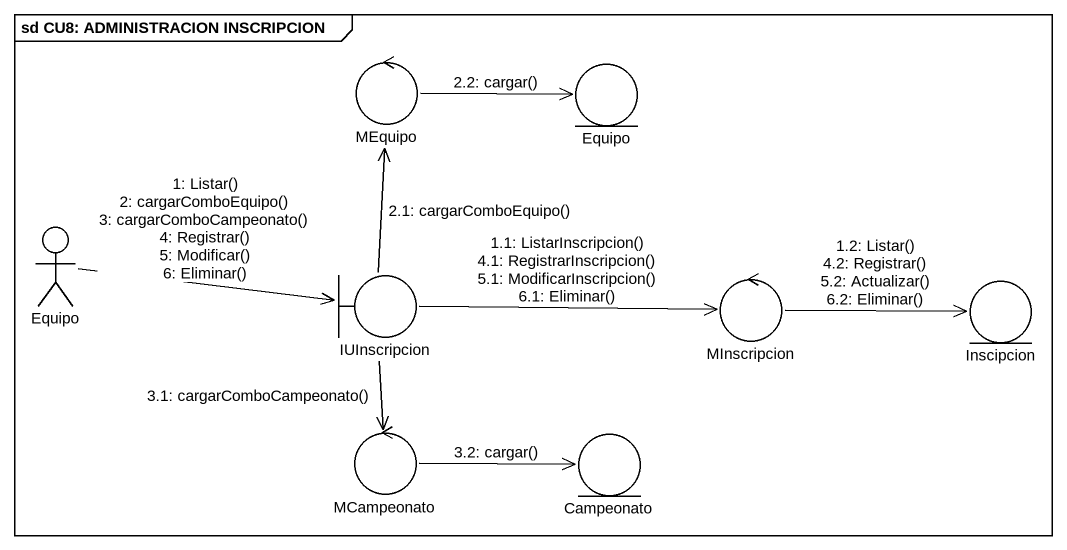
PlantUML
@startuml
mainframe sd CU8: ADMINISTRACION INSCRIPCION
control MEquipo
entity Equipo
actor "Equipo" as Equipo_2 #FFFFFF
boundary IUInscripcion
control MInscripcion
entity Inscipcion
control MCampeonato
entity Campeonato
Equipo_2 -right-> IUInscripcion : 1: Listar()\n2: cargarComboEquipo()\n3: cargarComboCampeonato()\n4: Registrar()\n5: Modificar()\n6: Eliminar()
IUInscripcion -right-> MInscripcion : 1.1: ListarInscripcion()\n4.1: RegistrarInscripcion()\n5.1: ModificarInscripcion()\n6.1: Eliminar()
MInscripcion -right-> Inscipcion : 1.2: Listar()\n4.2: Registrar()\n5.2: Actualizar()\n6.2: Eliminar()
IUInscripcion -up-> MEquipo : 2.1: cargarComboEquipo()
MEquipo -right-> Equipo : 2.2: cargar()
IUInscripcion --> MCampeonato : 3.1: cargarComboCampeonato()
MCampeonato -right-> Campeonato : 3.2: cargar()
@enduml
